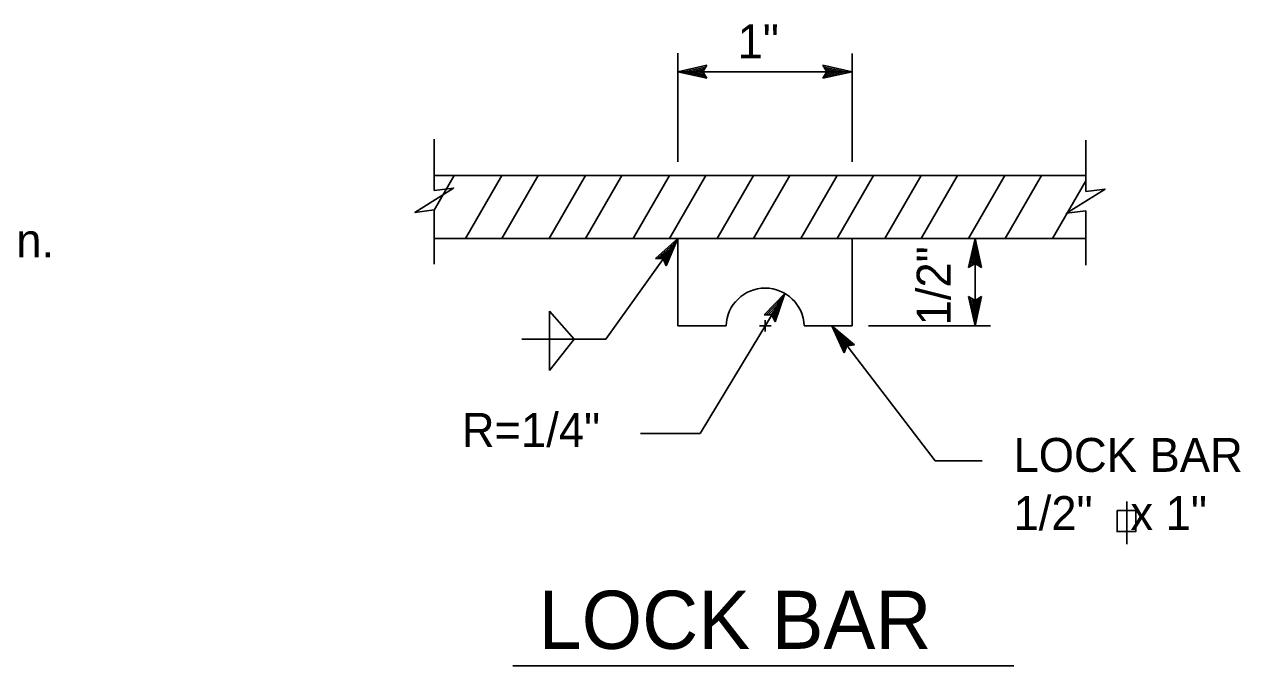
# Model space of a CAD drawing. Extents: x -894 to 866, y -476 to 714.
# Drawn here: x 120.5 to 371.7, y 151.1 to 283.4 of the extents above; entities that cross this region are included whole.
import ezdxf

# ---------------------------------------------------------------- set-up
doc = ezdxf.new("R2010")
doc.units = 0
for name, color, linetype in [('56 Stage 3 Anno', 7, 'Continuous'), ('57 Undefined', 7, 'Continuous'), ('59 Sndwall Anno', 7, 'Continuous'), ('60 Nongeo Data', 7, 'Continuous')]:
    doc.layers.add(name, color=color, linetype=linetype)

msp = doc.modelspace()

# ---------------------------------------------------------------- linework, layer by layer
at = {"layer": '56 Stage 3 Anno'}
for p, q in [((255.44, 255.09), (255.44, 277.52)), ((291.44, 255.09), (291.44, 277.39)), ((255.44, 273.65), (261.44, 274.98)), ((256.84, 273.65), (261.21, 274.62)), ((258.21, 273.65), (261.03, 274.27)), ((259.59, 273.65), (260.8, 273.91)), ((261.44, 274.98), (260.64, 273.65)), ((261.44, 274.98), (261.44, 274.98)), ((286.24, 273.65), (285.44, 274.99)), ((285.44, 274.99), (285.44, 274.99)), ((285.44, 274.99), (291.44, 273.65)), ((285.66, 274.63), (290.06, 273.65)), ((285.89, 274.27), (288.68, 273.65)), ((286.07, 273.93), (287.3, 273.65)), ((255.44, 273.65), (291.44, 273.65)), ((261.44, 272.31), (255.44, 273.65)), ((255.44, 273.65), (255.44, 273.65)), ((261.23, 272.66), (256.82, 273.65)), ((260.99, 273.02), (258.21, 273.65)), ((260.82, 273.37), (259.59, 273.65)), ((260.64, 273.65), (261.44, 272.31)), ((261.44, 272.31), (261.44, 272.31)), ((291.44, 273.65), (285.44, 272.32)), ((285.44, 272.32), (286.24, 273.65)), ((285.44, 272.32), (285.44, 272.32)), ((290.05, 273.65), (285.68, 272.68)), ((288.68, 273.65), (285.86, 273.02)), ((287.3, 273.65), (286.09, 273.38)), ((291.44, 273.65), (291.44, 273.65)), ((240.57, 218.45), (255.44, 239.25)), ((250.86, 235.15), (255.44, 239.25)), ((255.44, 239.25), (253.04, 233.6)), ((255.44, 239.25), (255.44, 239.25)), ((315.5, 233.25), (316.84, 239.25)), ((316.84, 221.25), (316.84, 239.25)), ((316.84, 239.25), (316.84, 239.25)), ((316.84, 239.25), (318.17, 233.25)), ((251.28, 235.12), (254.64, 238.13)), ((251.71, 235.1), (253.84, 237)), ((253.84, 237), (252.7, 234.34)), ((254.64, 238.12), (252.88, 234)), ((315.86, 233.47), (316.84, 237.87)), ((316.22, 233.7), (316.84, 236.49)), ((316.84, 237.86), (317.81, 233.48)), ((316.84, 236.49), (317.47, 233.66)), ((252.42, 235.02), (250.86, 235.15)), ((250.86, 235.15), (250.86, 235.15)), ((252.09, 235.04), (253.03, 235.88)), ((253.04, 233.6), (252.42, 235.02)), ((253.03, 235.88), (252.55, 234.74)), ((316.84, 234.05), (315.5, 233.25)), ((316.56, 233.88), (316.84, 235.11)), ((316.84, 235.11), (317.11, 233.9)), ((318.17, 233.25), (316.84, 234.05)), ((253.04, 233.6), (253.04, 233.6)), ((315.5, 233.25), (315.5, 233.25)), ((318.17, 233.25), (318.17, 233.25)), ((277.55, 227.91), (260.07, 198.98)), ((273.3, 223.46), (277.55, 227.91)), ((273.72, 223.47), (276.84, 226.73)), ((276.84, 226.71), (275.4, 222.47)), ((277.55, 227.91), (275.59, 222.08)), ((277.55, 227.91), (277.55, 227.91)), ((316.84, 221.25), (315.51, 227.25)), ((315.51, 227.25), (315.51, 227.25)), ((315.51, 227.25), (316.84, 226.45)), ((316.84, 222.64), (315.87, 227.01)), ((316.84, 224.01), (316.22, 226.84)), ((316.84, 225.39), (316.58, 226.6)), ((316.84, 226.45), (318.18, 227.25)), ((318.18, 227.25), (316.84, 221.25)), ((317.83, 227.03), (316.84, 222.63)), ((317.47, 226.8), (316.84, 224.01)), ((317.12, 226.62), (316.84, 225.39)), ((318.18, 227.25), (318.18, 227.25)), ((228.95, 212.01), (228.95, 224.27)), ((228.95, 224.27), (234.06, 218.5)), ((274.15, 223.48), (276.12, 225.54)), ((274.54, 223.45), (275.41, 224.36)), ((275.41, 224.36), (275.01, 223.19)), ((276.12, 225.54), (275.2, 222.8)), ((272.32, 221.25), (274.71, 221.25)), ((274.86, 223.46), (273.3, 223.46)), ((273.3, 223.46), (273.3, 223.46)), ((273.5, 220.03), (273.5, 222.36)), ((275.59, 222.08), (274.86, 223.46)), ((275.59, 222.08), (275.59, 222.08)), ((287.24, 221.25), (308.58, 193.35)), ((289.82, 215.67), (287.24, 221.25)), ((287.24, 221.25), (287.24, 221.25)), ((287.24, 221.25), (291.94, 217.29)), ((294.87, 221.25), (320.01, 221.25)), ((316.84, 221.25), (316.84, 221.25)), ((289.97, 216.06), (288.08, 220.15)), ((288.09, 220.15), (291.51, 217.26)), ((290.12, 216.46), (288.92, 219.05)), ((288.92, 219.05), (291.13, 217.19)), ((223.28, 218.45), (240.57, 218.45)), ((234.06, 218.5), (228.95, 212.01)), ((290.28, 216.81), (289.76, 217.96)), ((289.76, 217.96), (290.7, 217.16)), ((290.4, 217.12), (289.82, 215.67)), ((291.94, 217.29), (290.4, 217.12)), ((291.94, 217.29), (291.94, 217.29)), ((289.82, 215.67), (289.82, 215.67)), ((247.77, 198.98), (260.07, 198.98)), ((308.58, 193.35), (318.29, 193.35))]:
    msp.add_line(p, q, dxfattribs=at)
at = {"layer": '57 Undefined'}
for p, q in [((348.22, 184.95), (348.22, 176.15)), ((221.39, 151.09), (324.82, 151.09))]:
    msp.add_line(p, q, dxfattribs=at)
msp.add_lwpolyline([(346.16, 183.14), (350.03, 183.14), (350.03, 178.75), (346.16, 178.75)], close=True, dxfattribs=at)
at = {"layer": '59 Sndwall Anno'}
for p, q in [((205.16, 245.09), (209.29, 252.25)), ((211.59, 239.25), (219.1, 252.25)), ((219.11, 239.25), (226.61, 252.25)), ((228.91, 239.25), (236.42, 252.25)), ((236.43, 239.25), (243.93, 252.25)), ((246.24, 239.25), (253.74, 252.25)), ((253.75, 239.25), (261.25, 252.25)), ((263.56, 239.25), (271.06, 252.25)), ((271.07, 239.25), (278.57, 252.25)), ((280.88, 239.25), (288.38, 252.25)), ((288.39, 239.25), (295.89, 252.25)), ((298.2, 239.25), (305.7, 252.25)), ((305.71, 239.25), (313.22, 252.25)), ((315.52, 239.25), (323.02, 252.25)), ((323.03, 239.25), (330.54, 252.25)), ((332.84, 239.25), (339.71, 251.15))]:
    msp.add_line(p, q, dxfattribs=at)
at = {"layer": '60 Nongeo Data'}
for p, q in [((205.16, 249.14), (205.16, 259.73)), ((339.71, 248.95), (339.71, 259.54)), ((205.16, 252.25), (339.71, 252.25)), ((205.16, 249.14), (205.16, 252.25)), ((339.71, 252.25), (339.71, 248.95)), ((205.16, 233.95), (205.16, 245.14)), ((205.16, 239.25), (205.16, 245.14)), ((339.71, 233.76), (339.71, 244.95)), ((339.71, 239.25), (205.16, 239.25)), ((255.44, 221.25), (255.44, 239.25)), ((291.44, 239.25), (291.44, 221.25)), ((265.44, 221.25), (255.44, 221.25)), ((291.44, 221.25), (281.55, 221.25))]:
    msp.add_line(p, q, dxfattribs=at)
for points in [[(205.16, 249.14), (209.16, 249.64), (201.16, 244.64), (205.16, 245.14)], [(339.71, 248.95), (343.71, 249.45), (335.71, 244.45), (339.71, 244.95)]]:
    msp.add_lwpolyline(points, dxfattribs=at)
msp.add_arc((273.5, 220.95), 8.06, 2.192, 177.8372, dxfattribs=at)

# ---------------------------------------------------------------- texts
at = {"layer": '57 Undefined'}
for s, height, p in [('1"', 7, (267.81, 276.44)), ("contractor's option.", 7, (47.87, 235.33)), (' R=1/4"', 7, (208.26, 196.24)), ('LOCK BAR ', 7, (324.79, 191.08)), ('1/2"   x 1"', 7, (324.79, 179.08)), ('LOCK BAR', 12, (226.69, 154.56))]:
    msp.add_text(s, height=height, dxfattribs=at).set_placement(p)
msp.add_text('1/2"', height=7, rotation=90, dxfattribs=at).set_placement((311.8, 221.31))

doc.saveas('drawing.dxf')
